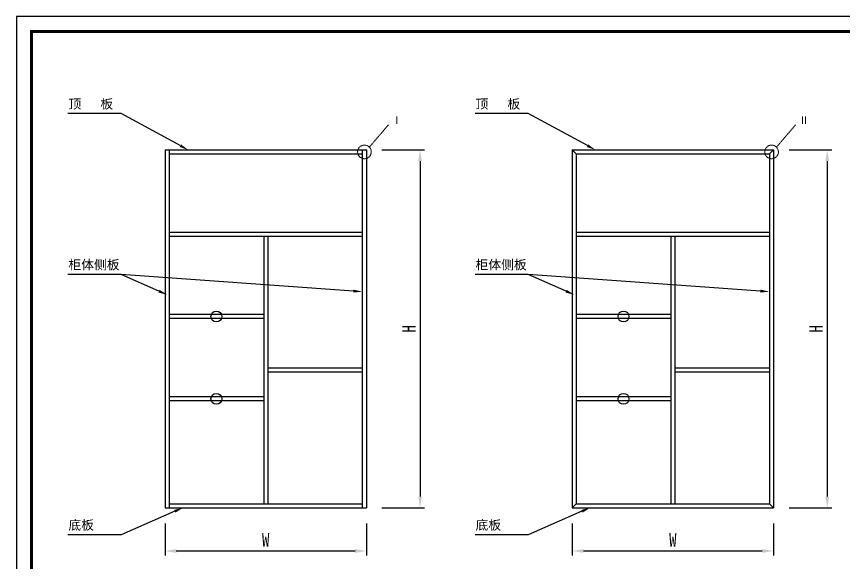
# Model space of a CAD drawing. Header units: millimetres. Extents: x 0 to 1097966, y -63096 to 223085.
# Drawn here: x 337985.2 to 338355.4, y -54613.7 to -54369.1 of the extents above; entities that cross this region are included whole.
import ezdxf
from ezdxf import colors
from ezdxf.entities.mleader import LeaderData, LeaderLine
from ezdxf.math import Vec2, Vec3

# ---------------------------------------------------------------- set-up
doc = ezdxf.new("R2010")
doc.units = ezdxf.units.MM
doc.linetypes.add('DASH', pattern=[0.35, 0.25, -0.1])
doc.styles.get("Standard").update_dxf_attribs({"font": 'arial.ttf'})
doc.styles.add('TEXT', font='', dxfattribs={"width": 0.8})
doc.styles.add('宋体', font='')
doc.styles.get('TEXT').set_extended_font_data('SimSun')
doc.styles.get('宋体').set_extended_font_data('SimSun')
doc.dimstyles.new('副本 (2) (2) ISO-25', dxfattribs={"dimtxt": 18, "dimasz": 13, "dimexe": 6, "dimexo": 12, "dimgap": 6, "dimtad": 1, "dimtxsty": 'TEXT', "dimcen": 2.5, "dimclrd": 5, "dimclre": 5, "dimclrt": 5, "dimadec": 0, "dimazin": 0, "dimtfac": 1, "dimtmove": 0, "dimatfit": 3, "dimldrblk": 'BOXFILLED', "dimfxl": 1.25, "dimarcsym": 0})

# ---------------------------------------------------------------- blocks, each defined once
blk = doc.blocks.new('*D438')
at = {"color": 5, "lineweight": -2, "transparency": 16777216}
for p, q in [((338051.6, -54595.77), (338051.6, -54610.12)), ((338141.6, -54595.77), (338141.6, -54610.12)), ((338056.6, -54608.12), (338136.6, -54608.12))]:
    blk.add_line(p, q, dxfattribs=at)
at = {"color": 5, "transparency": 16777216}
for points in [[(338056.6, -54607.29), (338056.6, -54608.95), (338051.6, -54608.12)], [(338136.6, -54607.29), (338136.6, -54608.95), (338141.6, -54608.12)]]:
    blk.add_solid(points, dxfattribs=at)
at = {"layer": 'Defpoints', "color": 0, "transparency": 16777216}
for p in [(338051.6, -54588.77), (338141.6, -54588.77), (338141.6, -54608.12)]:
    blk.add_point(p, dxfattribs=at)
at = {"color": 5, "transparency": 16777216, "insert": (338096.6, -54603.12), "char_height": 6, "attachment_point": 5, "style": 'TEXT'}
blk.add_mtext('W', dxfattribs=at)
blk = doc.blocks.new('_BoxFilled')
at = {"color": 0, "linetype": 'ByBlock', "lineweight": -2}
blk.add_line((-0.5, 0), (-1, 0), dxfattribs=at)
at = {"color": 0, "linetype": 'ByBlock'}
blk.add_solid([(-0.5, 0.5), (0.5, 0.5), (-0.5, -0.5), (0.5, -0.5)], dxfattribs=at)
blk = doc.blocks.new('*D439')
at = {"color": 5, "lineweight": -2, "transparency": 16777216}
for p, q in [((338148.6, -54428.77), (338167.63, -54428.77)), ((338165.63, -54433.77), (338165.63, -54583.77)), ((338148.6, -54588.77), (338167.63, -54588.77))]:
    blk.add_line(p, q, dxfattribs=at)
at = {"color": 5, "transparency": 16777216}
for points in [[(338164.8, -54433.77), (338166.47, -54433.77), (338165.63, -54428.77)], [(338164.8, -54583.77), (338166.47, -54583.77), (338165.63, -54588.77)]]:
    blk.add_solid(points, dxfattribs=at)
at = {"layer": 'Defpoints', "color": 0, "transparency": 16777216}
for p in [(338141.6, -54428.77), (338141.6, -54588.77), (338165.63, -54588.77)]:
    blk.add_point(p, dxfattribs=at)
at = {"color": 5, "transparency": 16777216, "insert": (338160.63, -54508.77), "char_height": 6, "attachment_point": 5, "rotation": 90, "style": 'TEXT'}
blk.add_mtext('H', dxfattribs=at)
blk = doc.blocks.new('*D440')
at = {"color": 5, "lineweight": -2, "transparency": 16777216}
for p, q in [((338233.63, -54595.77), (338233.63, -54610.12)), ((338323.63, -54595.77), (338323.63, -54610.12)), ((338238.63, -54608.12), (338318.63, -54608.12))]:
    blk.add_line(p, q, dxfattribs=at)
at = {"color": 5, "transparency": 16777216}
for points in [[(338238.63, -54607.29), (338238.63, -54608.95), (338233.63, -54608.12)], [(338318.63, -54607.29), (338318.63, -54608.95), (338323.63, -54608.12)]]:
    blk.add_solid(points, dxfattribs=at)
at = {"layer": 'Defpoints', "color": 0, "transparency": 16777216}
for p in [(338233.63, -54588.77), (338323.63, -54588.77), (338323.63, -54608.12)]:
    blk.add_point(p, dxfattribs=at)
at = {"color": 5, "transparency": 16777216, "insert": (338278.63, -54603.12), "char_height": 6, "attachment_point": 5, "style": 'TEXT'}
blk.add_mtext('W', dxfattribs=at)
blk = doc.blocks.new('*D441')
at = {"color": 5, "lineweight": -2, "transparency": 16777216}
for p, q in [((338330.63, -54428.77), (338349.66, -54428.77)), ((338347.66, -54433.77), (338347.66, -54583.77)), ((338330.63, -54588.77), (338349.66, -54588.77))]:
    blk.add_line(p, q, dxfattribs=at)
at = {"color": 5, "transparency": 16777216}
for points in [[(338346.82, -54433.77), (338348.49, -54433.77), (338347.66, -54428.77)], [(338346.82, -54583.77), (338348.49, -54583.77), (338347.66, -54588.77)]]:
    blk.add_solid(points, dxfattribs=at)
at = {"layer": 'Defpoints', "color": 0, "transparency": 16777216}
for p in [(338323.63, -54428.77), (338323.63, -54588.77), (338347.66, -54588.77)]:
    blk.add_point(p, dxfattribs=at)
at = {"color": 5, "transparency": 16777216, "insert": (338342.66, -54508.77), "char_height": 6, "attachment_point": 5, "rotation": 90, "style": 'TEXT'}
blk.add_mtext('H', dxfattribs=at)

msp = doc.modelspace()

# ---------------------------------------------------------------- linework, layer by layer
at = {"color": 251, "linetype": 'DASH', "lineweight": 13, "true_color": 0x636466}
for p, q in [((338142.943, -54427.555), (338151.443, -54417.602)), ((338324.967, -54427.555), (338333.468, -54417.602))]:
    msp.add_line(p, q, dxfattribs=at)
at = {"lineweight": 30}
for p, q in [((338051.604, -54428.773), (338051.604, -54588.773)), ((338051.604, -54428.773), (338141.604, -54428.773)), ((338053.404, -54428.773), (338053.404, -54588.773)), ((338139.804, -54428.773), (338139.804, -54588.773)), ((338141.604, -54428.773), (338141.604, -54588.773)), ((338233.629, -54428.773), (338233.629, -54588.773)), ((338233.629, -54428.773), (338323.629, -54428.773)), ((338235.429, -54430.573), (338233.629, -54428.773)), ((338321.829, -54430.573), (338323.629, -54428.773)), ((338323.629, -54428.773), (338323.629, -54588.773)), ((338053.404, -54430.573), (338139.804, -54430.573)), ((338235.429, -54430.573), (338235.429, -54586.973)), ((338235.429, -54430.573), (338321.829, -54430.573)), ((338321.829, -54430.573), (338321.829, -54586.973)), ((338053.404, -54465.573), (338139.804, -54465.573)), ((338235.429, -54465.573), (338321.829, -54465.573)), ((338053.404, -54467.373), (338139.804, -54467.373)), ((338095.704, -54467.373), (338095.704, -54586.973)), ((338097.504, -54467.373), (338097.504, -54586.973)), ((338235.429, -54467.373), (338321.829, -54467.373)), ((338277.729, -54467.373), (338277.729, -54586.973)), ((338279.529, -54467.373), (338279.529, -54586.973)), ((338095.704, -54502.373), (338053.404, -54502.373)), ((338277.729, -54502.373), (338235.429, -54502.373)), ((338095.704, -54504.173), (338053.404, -54504.173)), ((338277.729, -54504.173), (338235.429, -54504.173)), ((338097.504, -54526.273), (338139.804, -54526.273)), ((338097.504, -54528.073), (338139.804, -54528.073)), ((338279.529, -54526.273), (338321.829, -54526.273)), ((338279.529, -54528.073), (338321.829, -54528.073)), ((338095.704, -54539.173), (338053.404, -54539.173)), ((338277.729, -54539.173), (338235.429, -54539.173)), ((338095.704, -54540.973), (338053.404, -54540.973)), ((338277.729, -54540.973), (338235.429, -54540.973)), ((338053.404, -54586.973), (338139.804, -54586.973)), ((338235.429, -54586.973), (338233.629, -54588.773)), ((338235.429, -54586.973), (338321.829, -54586.973)), ((338321.829, -54586.973), (338323.629, -54588.773)), ((338051.604, -54588.773), (338141.604, -54588.773)), ((338233.629, -54588.773), (338323.629, -54588.773))]:
    msp.add_line(p, q, dxfattribs=at)
msp.add_lwpolyline([(337985.218, -54770.097), (338552.218, -54770.097), (338552.218, -54369.147), (337985.218, -54369.147)], close=True)
at = {"const_width": 1.35}
msp.add_lwpolyline([(337991.968, -54763.347), (338545.468, -54763.347), (338545.468, -54375.897), (337991.968, -54375.897)], close=True, dxfattribs=at)
at = {"color": 251, "linetype": 'DASH', "lineweight": 13, "true_color": 0x636466}
for centre in [(338140.746, -54429.673), (338322.77, -54429.673)]:
    msp.add_circle(centre, 3.052, dxfattribs=at)
for centre in [(338074.554, -54503.273), (338256.579, -54503.273), (338074.554, -54540.073), (338256.579, -54540.073)]:
    msp.add_circle(centre, 2.44)

# ---------------------------------------------------------------- texts
at = {"color": 4, "char_height": 4.1923, "width": 31.34167, "attachment_point": 4, "style": '宋体'}
for s, insert in [('顶   板', (338008.408, -54408.45)), ('顶   板', (338190.433, -54408.45)), ('柜体侧板', (338008.408, -54480.362)), ('柜体侧板', (338190.433, -54480.362)), ('底板', (338008.408, -54596.745)), ('底板', (338190.433, -54596.745))]:
    msp.add_mtext(s, dxfattribs=dict(at, insert=insert))
at = {"color": 251, "linetype": 'DASH', "lineweight": 13, "true_color": 0x636466, "char_height": 3.3539, "width": 4.17765, "attachment_point": 4, "style": '宋体'}
for s, insert in [('{\\C256;Ⅰ}', (338152.913, -54415.524)), ('{\\C256;Ⅱ}', (338334.938, -54415.524))]:
    msp.add_mtext(s, dxfattribs=dict(at, insert=insert))

# ---------------------------------------------------------------- dimensions: what is measured, and where the dimension line sits
for base, p1, p2, picture, middle in [((338165.632, -54588.773), (338141.604, -54428.773), (338141.604, -54588.773), '*D439', (338160.632, -54508.773)), ((338347.657, -54588.773), (338323.629, -54428.773), (338323.629, -54588.773), '*D441', (338342.657, -54508.773))]:
    dim = msp.add_linear_dim(base=base, p1=p1, p2=p2, angle=90, text='H', dimstyle='副本 (2) (2) ISO-25', override={"dimtxt": 6, "dimasz": 5, "dimexe": 2, "dimexo": 7, "dimgap": 2, "dimfxl": 30, "dimfxlon": 1})
    dim.commit()
    dim.dimension.update_dxf_attribs({"geometry": picture, "text_midpoint": middle})
for base, p1, p2, picture, middle in [((338141.604, -54608.119), (338051.604, -54588.773), (338141.604, -54588.773), '*D438', (338096.604, -54603.119)), ((338323.629, -54608.119), (338233.629, -54588.773), (338323.629, -54588.773), '*D440', (338278.629, -54603.119))]:
    dim = msp.add_linear_dim(base=base, p1=p1, p2=p2, text='W', dimstyle='副本 (2) (2) ISO-25', override={"dimtxt": 6, "dimasz": 5, "dimexe": 2, "dimexo": 7, "dimgap": 2, "dimfxl": 30, "dimfxlon": 1})
    dim.commit()
    dim.dimension.update_dxf_attribs({"geometry": picture, "text_midpoint": middle})

# ---------------------------------------------------------------- leaders
at = {"color": 4}
ml = msp.add_multileader_mtext('Standard', dxfattribs=at)
ml.set_content('', color=4)
ml.set_leader_properties()
ml.build(insert=Vec2(0, 0))
ctx = ml.context
ctx.base_point, ctx.plane_origin = Vec3(338004.173, -54412.564), Vec3(338053.664, -54390.268)
ctx.text_align_type = 2
notes = []
notes.append((ctx, [(0, (1, 1, 0), (338031.952, -54412.564), (-1, 0), 23.779, [(0, [(338061.951, -54428.773)], 0, [])])]))
ctx.mtext.insert, ctx.mtext.alignment, ctx.mtext.flow_direction = Vec3(338006.173, -54410.564), 3, 5
ml = msp.add_multileader_mtext('Standard', dxfattribs=at)
ml.set_content('', color=4)
ml.set_leader_properties()
ml.build(insert=Vec2(0, 0))
ctx = ml.context
ctx.base_point, ctx.plane_origin = Vec3(338186.198, -54412.564), Vec3(338235.688, -54390.268)
ctx.text_align_type = 2
notes.append((ctx, [(0, (1, 1, 0), (338213.977, -54412.564), (-1, 0), 23.779, [(0, [(338243.976, -54428.773)], 0, [])])]))
ctx.mtext.insert, ctx.mtext.alignment, ctx.mtext.flow_direction = Vec3(338188.198, -54410.564), 3, 5
ml = msp.add_multileader_mtext('Standard', dxfattribs=at)
ml.set_content('', color=4)
ml.set_leader_properties()
ml.build(insert=Vec2(0, 0))
ctx = ml.context
ctx.base_point, ctx.plane_origin = Vec3(338004.173, -54484.477), Vec3(338053.664, -54462.18)
ctx.text_align_type = 2
notes.append((ctx, [(0, (1, 1, 0), (338031.952, -54484.477), (-1, 0), 23.779, [(0, [(338052.561, -54493.555)], 0, [])])]))
ctx.mtext.insert, ctx.mtext.alignment, ctx.mtext.flow_direction = Vec3(338006.173, -54482.477), 3, 5
ml = msp.add_multileader_mtext('Standard', dxfattribs=at)
ml.set_content('', color=4)
ml.set_leader_properties()
ml.build(insert=Vec2(0, 0))
ctx = ml.context
ctx.base_point, ctx.plane_origin = Vec3(338004.173, -54484.477), Vec3(338053.664, -54462.18)
ctx.text_align_type = 2
notes.append((ctx, [(0, (1, 1, 0), (338031.952, -54484.477), (-1, 0), 23.779, [(0, [(338139.804, -54492.182)], 0, [])])]))
ctx.mtext.insert, ctx.mtext.alignment, ctx.mtext.flow_direction = Vec3(338006.173, -54482.477), 3, 5
ml = msp.add_multileader_mtext('Standard', dxfattribs=at)
ml.set_content('', color=4)
ml.set_leader_properties()
ml.build(insert=Vec2(0, 0))
ctx = ml.context
ctx.base_point, ctx.plane_origin = Vec3(338186.198, -54484.477), Vec3(338235.688, -54462.18)
ctx.text_align_type = 2
notes.append((ctx, [(0, (1, 1, 0), (338213.977, -54484.477), (-1, 0), 23.779, [(0, [(338234.586, -54493.555)], 0, [])])]))
ctx.mtext.insert, ctx.mtext.alignment, ctx.mtext.flow_direction = Vec3(338188.198, -54482.477), 3, 5
ml = msp.add_multileader_mtext('Standard', dxfattribs=at)
ml.set_content('', color=4)
ml.set_leader_properties()
ml.build(insert=Vec2(0, 0))
ctx = ml.context
ctx.base_point, ctx.plane_origin = Vec3(338186.198, -54484.477), Vec3(338235.688, -54462.18)
ctx.text_align_type = 2
notes.append((ctx, [(0, (1, 1, 0), (338213.977, -54484.477), (-1, 0), 23.779, [(0, [(338321.829, -54492.182)], 0, [])])]))
ctx.mtext.insert, ctx.mtext.alignment, ctx.mtext.flow_direction = Vec3(338188.198, -54482.477), 3, 5
ml = msp.add_multileader_mtext('Standard', dxfattribs=at)
ml.set_content('', color=4)
ml.set_leader_properties()
ml.build(insert=Vec2(0, 0))
ctx = ml.context
ctx.base_point, ctx.plane_origin = Vec3(338004.173, -54600.859), Vec3(338053.664, -54578.562)
ctx.text_align_type = 2
notes.append((ctx, [(0, (1, 1, 0), (338031.952, -54600.859), (-1, 0), 23.779, [(0, [(338059.642, -54588.773)], 0, [])])]))
ctx.mtext.insert, ctx.mtext.alignment, ctx.mtext.flow_direction = Vec3(338006.173, -54598.859), 3, 5
ml = msp.add_multileader_mtext('Standard', dxfattribs=at)
ml.set_content('', color=4)
ml.set_leader_properties()
ml.build(insert=Vec2(0, 0))
ctx = ml.context
ctx.base_point, ctx.plane_origin = Vec3(338186.198, -54600.859), Vec3(338235.688, -54578.562)
ctx.text_align_type = 2
notes.append((ctx, [(0, (1, 1, 0), (338213.977, -54600.859), (-1, 0), 23.779, [(0, [(338241.667, -54588.773)], 0, [])])]))
ctx.mtext.insert, ctx.mtext.alignment, ctx.mtext.flow_direction = Vec3(338188.198, -54598.859), 3, 5
for ctx, leaders in notes:
    for number, flags, end, landing, length, lines in leaders:
        leader = LeaderData()
        leader.index, (leader.has_last_leader_line, leader.has_dogleg_vector, leader.attachment_direction) = number, flags
        leader.last_leader_point, leader.dogleg_vector, leader.dogleg_length = Vec3(end), Vec3(landing), length
        for number, points, colour, breaks in lines:
            line = LeaderLine()
            line.index, line.vertices, line.color, line.breaks = number, Vec3.list(points), colors.encode_raw_color(colour), breaks
            leader.lines.append(line)
        ctx.leaders.append(leader)

doc.saveas('drawing.dxf')
